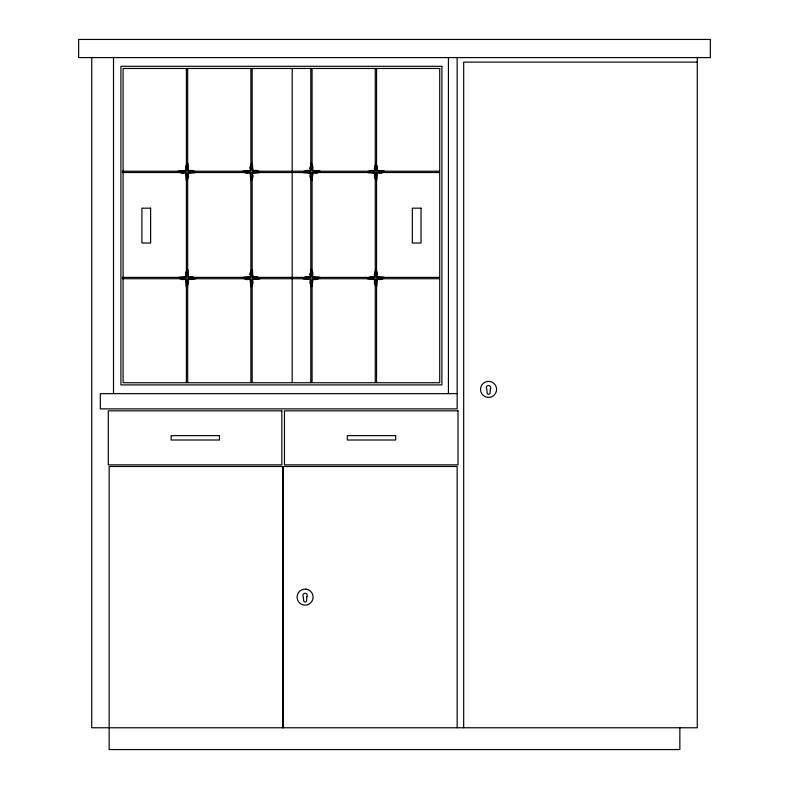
<?xml version="1.0" encoding="UTF-8"?>
<svg xmlns="http://www.w3.org/2000/svg" width="789" height="789" viewBox="0 0 789 789"><rect width="100%" height="100%" fill="white"/><g stroke="black" fill="none" stroke-linecap="round" stroke-linejoin="round"><path stroke-width="1.18" d="M697.269 62.124L463.676 62.124L463.676 727.764M122.354 171.203L186.391 171.203L186.391 68.742M439.365 171.203L376.55 171.203L376.55 68.742M122.354 172.505L186.391 172.505L186.391 277.403L122.354 277.403M439.365 172.505L376.55 172.505L376.55 277.403L439.365 277.403M122.354 278.714L186.391 278.714L186.391 382.478M439.365 278.714L376.55 278.714L376.55 382.478M457.147 393.632L100.311 393.632L100.311 408.88L457.147 408.88L457.147 57.587M697.269 57.587L697.269 727.764L91.731 727.764L91.731 57.587M679.852 727.764L679.852 749.55L109.148 749.55L109.148 466.486L457.147 466.486L457.147 727.764M448.428 57.587L448.428 393.632M375.268 68.742L375.268 171.203L312.079 171.203L312.079 68.742M375.268 382.478L375.268 278.714L312.079 278.714L312.079 382.478M310.787 68.742L310.787 171.203L252.155 171.203L252.155 68.742M310.787 382.478L310.787 278.714L252.155 278.714L252.155 382.478M292.196 68.761L292.196 382.458M283.152 466.486L283.152 727.764M282.738 466.486L282.738 727.764M250.872 68.742L250.872 171.203L187.683 171.203L187.683 68.742M250.872 382.478L250.872 278.714L187.683 278.714L187.683 382.478M113.508 57.587L113.508 393.632M185.543 168.106C189.646 172.821 171.183 169.033 181.549 173.166A11.036 11.036 0 0 0 183.304 173.353C188.009 169.26 184.222 187.713 188.354 177.347A11.036 11.036 0 0 0 188.551 175.602C184.784 170.917 202.536 174.754 192.546 170.542A11.036 11.036 0 0 0 190.79 170.355C186.105 174.113 189.952 156.36 185.74 166.361A11.036 11.036 0 0 0 185.543 168.106M185.543 274.316C189.646 279.01 171.193 275.243 181.549 279.365A11.036 11.036 0 0 0 183.304 279.562C187.999 275.469 184.232 293.912 188.354 283.557A11.036 11.036 0 0 0 188.551 281.801C184.448 277.107 202.901 280.874 192.546 276.752A11.036 11.036 0 0 0 190.79 276.554C185.908 280.43 190.129 262.471 185.74 272.56A11.036 11.036 0 0 0 185.543 274.316M250.014 168.106C254.117 172.821 235.664 169.033 246.03 173.166A11.036 11.036 0 0 0 247.776 173.353C252.48 169.26 248.703 187.713 252.835 177.347A11.036 11.036 0 0 0 253.022 175.602C249.265 170.917 267.007 174.754 257.017 170.542A11.036 11.036 0 0 0 255.261 170.355C250.577 174.113 254.423 156.36 250.212 166.361A11.036 11.036 0 0 0 250.014 168.106M250.014 274.316C254.117 279.01 235.664 275.243 246.03 279.365A11.036 11.036 0 0 0 247.776 279.562C252.48 275.469 248.703 293.912 252.835 283.557A11.036 11.036 0 0 0 253.022 281.801C248.92 277.107 267.372 280.874 257.017 276.752A11.036 11.036 0 0 0 255.261 276.554C250.379 280.43 254.6 262.471 250.212 272.56A11.036 11.036 0 0 0 250.014 274.316M309.899 168.106L310.195 170.641L307.68 170.355A11.036 11.036 0 0 0 305.925 170.542C295.569 174.675 314.012 170.888 309.919 175.602A11.036 11.036 0 0 0 310.116 177.347C314.318 187.348 310.481 169.596 315.166 173.353A11.036 11.036 0 0 0 316.922 173.166C326.922 168.954 309.16 172.791 312.927 168.106A11.036 11.036 0 0 0 312.73 166.361L311.418 163.165L309.899 168.106M309.899 274.316L310.195 276.85L307.68 276.554A11.036 11.036 0 0 0 305.925 276.752C295.579 280.874 314.012 277.107 309.919 281.801A11.036 11.036 0 0 0 310.116 283.557C314.328 293.547 310.481 275.765 315.166 279.562A11.036 11.036 0 0 0 316.922 279.365C327.277 275.243 308.824 279.01 312.927 274.316A11.036 11.036 0 0 0 312.73 272.56L311.418 269.365L309.899 274.316M374.371 168.106L374.676 170.641L372.152 170.355A11.036 11.036 0 0 0 370.406 170.542C360.04 174.675 378.493 170.888 374.39 175.602A11.036 11.036 0 0 0 374.588 177.347C378.799 187.348 374.962 169.596 379.647 173.353A11.036 11.036 0 0 0 381.393 173.166C391.393 168.954 373.631 172.791 377.398 168.106A11.036 11.036 0 0 0 377.211 166.361L375.899 163.165L374.371 168.106M374.371 274.316L374.676 276.85L372.152 276.554A11.036 11.036 0 0 0 370.406 276.752C360.05 280.874 378.493 277.107 374.39 281.801A11.036 11.036 0 0 0 374.588 283.557C378.799 293.547 374.962 275.765 379.647 279.562A11.036 11.036 0 0 0 381.393 279.365C391.748 275.243 373.296 279.01 377.398 274.316A11.036 11.036 0 0 0 377.211 272.56L375.899 269.365L374.371 274.316M490.344 389.056L490.087 392.833A1.479 1.479 0 0 1 488.933 394.214L488.549 394.253A1.479 1.479 0 0 1 487.129 392.715L486.813 389.164A2.219 2.219 0 0 1 488.184 385.565L488.756 385.555A2.219 2.219 0 0 1 490.344 389.056M306.872 596.8L306.625 600.577A1.479 1.479 0 0 1 305.471 601.958L305.087 601.997A1.479 1.479 0 0 1 303.666 600.459L303.351 596.908A2.219 2.219 0 0 1 304.712 593.308L305.294 593.289A2.219 2.219 0 0 1 306.872 596.8M489.496 381.403L487.395 381.432A8.038 8.038 0 0 0 487.622 397.37L489.722 397.34A8.038 8.038 0 0 0 489.496 381.403M306.033 589.146L303.933 589.176A8.038 8.038 0 0 0 304.159 605.104L306.26 605.074A8.038 8.038 0 0 0 306.033 589.146M710.347 39.45L78.653 39.45L78.653 57.587L710.347 57.587L710.347 39.45M441.899 66.306L120.914 66.306L120.914 384.914L441.899 384.914L441.899 66.306M439.72 68.485L123.094 68.485L123.094 382.734L439.72 382.734L439.72 68.485M250.872 172.505L187.683 172.505L187.683 277.403L250.872 277.403L250.872 172.505M310.787 172.505L252.155 172.505L252.155 277.403L310.787 277.403L310.787 172.505M375.268 172.505L312.079 172.505L312.079 277.403L375.268 277.403L375.268 172.505M150.62 208.178L141.912 208.178L141.912 243.022L150.62 243.022L150.62 208.178M421.03 208.178L412.322 208.178L412.322 243.022L421.03 243.022L421.03 208.178M281.841 410.842L108.28 410.842L108.28 464.849L281.841 464.849L281.841 410.842M458.014 410.842L284.454 410.842L284.454 464.849L458.014 464.849L458.014 410.842M219.49 435.646L171.134 435.646L171.134 440.006L219.49 440.006L219.49 435.646M395.664 435.646L347.308 435.646L347.308 440.006L395.664 440.006L395.664 435.646"/></g></svg>
